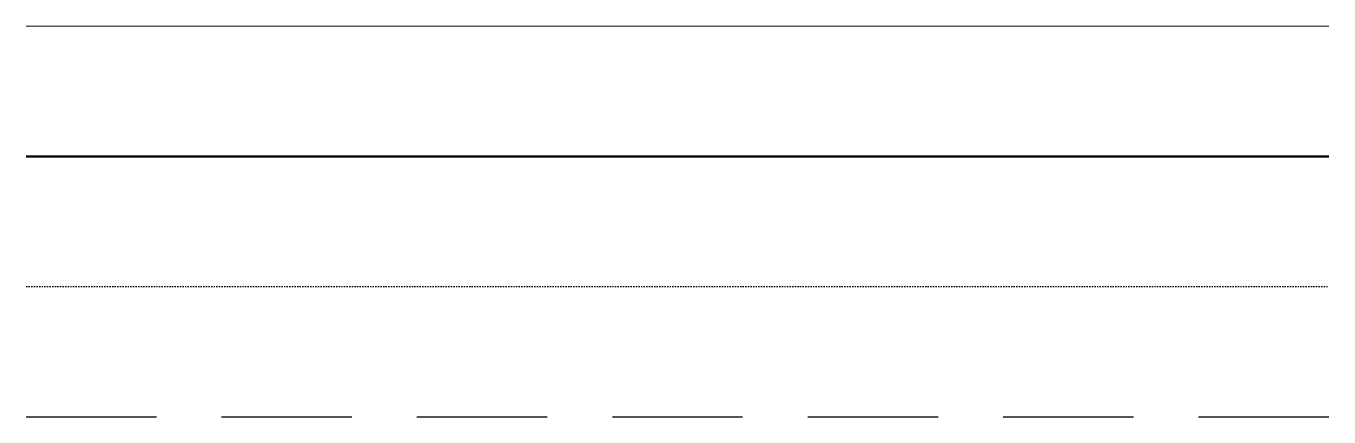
# Model space of a CAD drawing. Extents: x 0 to 100, y 0 to 30.
import ezdxf

# ---------------------------------------------------------------- set-up
doc = ezdxf.new("R2010")
doc.units = 0
doc.header["$LTSCALE"] = 2
doc.linetypes.add('DASHED', pattern=[0.75, 0.5, -0.25])
doc.layers.add('WIDE', color=7, linetype='CONTINUOUS', lineweight=50)

msp = doc.modelspace()

# ---------------------------------------------------------------- linework, layer by layer
at = {"lineweight": 13}
msp.add_line((0, 30), (100, 30), dxfattribs=at)
at = {"linetype": 'DASHED', "ltscale": 0.001}
msp.add_line((0, 10), (100, 10), dxfattribs=at)
at = {"linetype": 'DASHED', "ltscale": 10}
msp.add_line((0, 0), (100, 0), dxfattribs=at)
at = {"layer": 'WIDE'}
msp.add_line((0, 20), (100, 20), dxfattribs=at)

doc.saveas('drawing.dxf')
